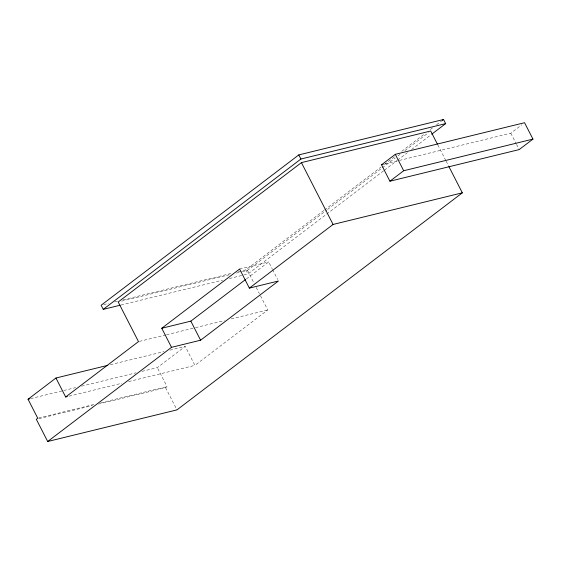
<?xml version="1.0" encoding="UTF-8"?>
<svg xmlns="http://www.w3.org/2000/svg" width="561" height="561" viewBox="0 0 561 561"><rect width="100%" height="100%" fill="white"/><g stroke="black" fill="none" stroke-linecap="round" stroke-linejoin="round"><path stroke-width="0.42" stroke-dasharray="2.81 2.1" d="M238.264 271.699L245.879 269.834L323.83 210.543M324.524 210.01L380.905 167.136M384.383 164.485L394.825 156.547M401.781 151.253L424.754 133.784M430.322 129.549L433.106 127.431M436.584 124.787L441.458 121.078M242.366 271.608L247.464 270.36L326.888 209.954M327.582 209.421L395.161 158.027M397.945 155.902L400.035 154.317M404.909 150.607L428.597 132.592M243.762 274.988L247.99 273.957L325.941 214.667M326.635 214.134L383.71 170.726M384.404 170.2L396.936 160.67M397.63 160.137L407.37 152.732M411.55 149.556L431.037 134.731M246.44 278.845L268.684 261.931L272.197 268.796M142.003 371.368L157.311 367.623L185.214 346.396L194.919 365.365L267.744 309.981L259.792 294.441M98.406 404.116L165.586 387.679L167.017 386.592L157.311 367.623M399.39 160.432L510.791 133.181L521.8 124.801M384.93 163.973L398.541 160.642M239.603 269.042L268.684 261.931M103.673 304.623L108.75 303.382M114.675 301.93L118.062 301.103M123.139 299.862L232.338 273.144M121.611 301.152L230.459 274.518M236.412 273.067L241.511 271.819M121.015 305.023L222.598 280.17M229.365 278.515L242.913 275.199M139.331 341.397L165.691 334.945M166.547 334.742L194.604 327.876M195.459 327.666L224.372 320.59M231.174 318.929L267.744 309.981M110.377 364.706L163.952 351.6M169.906 350.141L185.214 346.396M30.603 398.626L62.916 390.715M63.765 390.505L75.672 387.595M81.626 386.136L136.05 372.82M69.059 396.164L121.786 383.261M128.588 381.599L194.919 365.365M38.611 418.008L93.883 404.481M100.685 402.819L167.017 386.592M38.877 418.681L92.453 405.568M510.791 133.181L516.134 143.616M516.513 144.366L519.184 149.584M437.804 144.913L445.715 160.369M446.114 161.14L448.484 165.776M272.583 269.56L277.66 279.476M247.464 270.36L254.224 283.564M256.216 287.449L259.392 293.662M245.879 269.834L247.99 273.957M165.586 387.679L176.953 409.888"/><path stroke-width="0.84" d="M431.732 134.198L445.651 123.616L443.541 119.493L298.796 154.906L101.134 305.247L103.238 309.37L120.173 305.226M103.238 309.37L300.906 159.029L445.651 123.616M437.412 144.142L430.687 131.001L301.425 162.627L118.203 301.986L138.483 341.607L65.658 396.992L55.953 378.023L28.05 399.25L37.755 418.218L36.325 419.305L47.692 441.507L176.953 409.888L462.327 192.83L448.877 166.554M171.519 347.329L161.757 328.255L239.603 269.042L249.365 288.116L278.438 281.005L200.593 340.211L171.519 347.329L47.692 441.507M381.529 164.801L395.295 154.331L524.556 122.712L532.95 139.114L519.184 149.584L389.923 181.21L381.529 164.801L383.233 164.387M442.152 120.552L443.541 119.493M161.757 328.255L190.838 321.137L245.746 279.378M249.365 288.116L333.066 224.456L462.327 192.83M389.923 181.21L403.689 170.74L532.95 139.114M55.953 378.023L107.824 365.33M28.05 399.25L29.754 398.829M65.658 396.992L67.362 396.578M395.295 154.331L403.689 170.74M298.796 154.906L300.906 159.029M301.425 162.627L333.066 224.456M190.838 321.137L200.593 340.211"/></g></svg>
